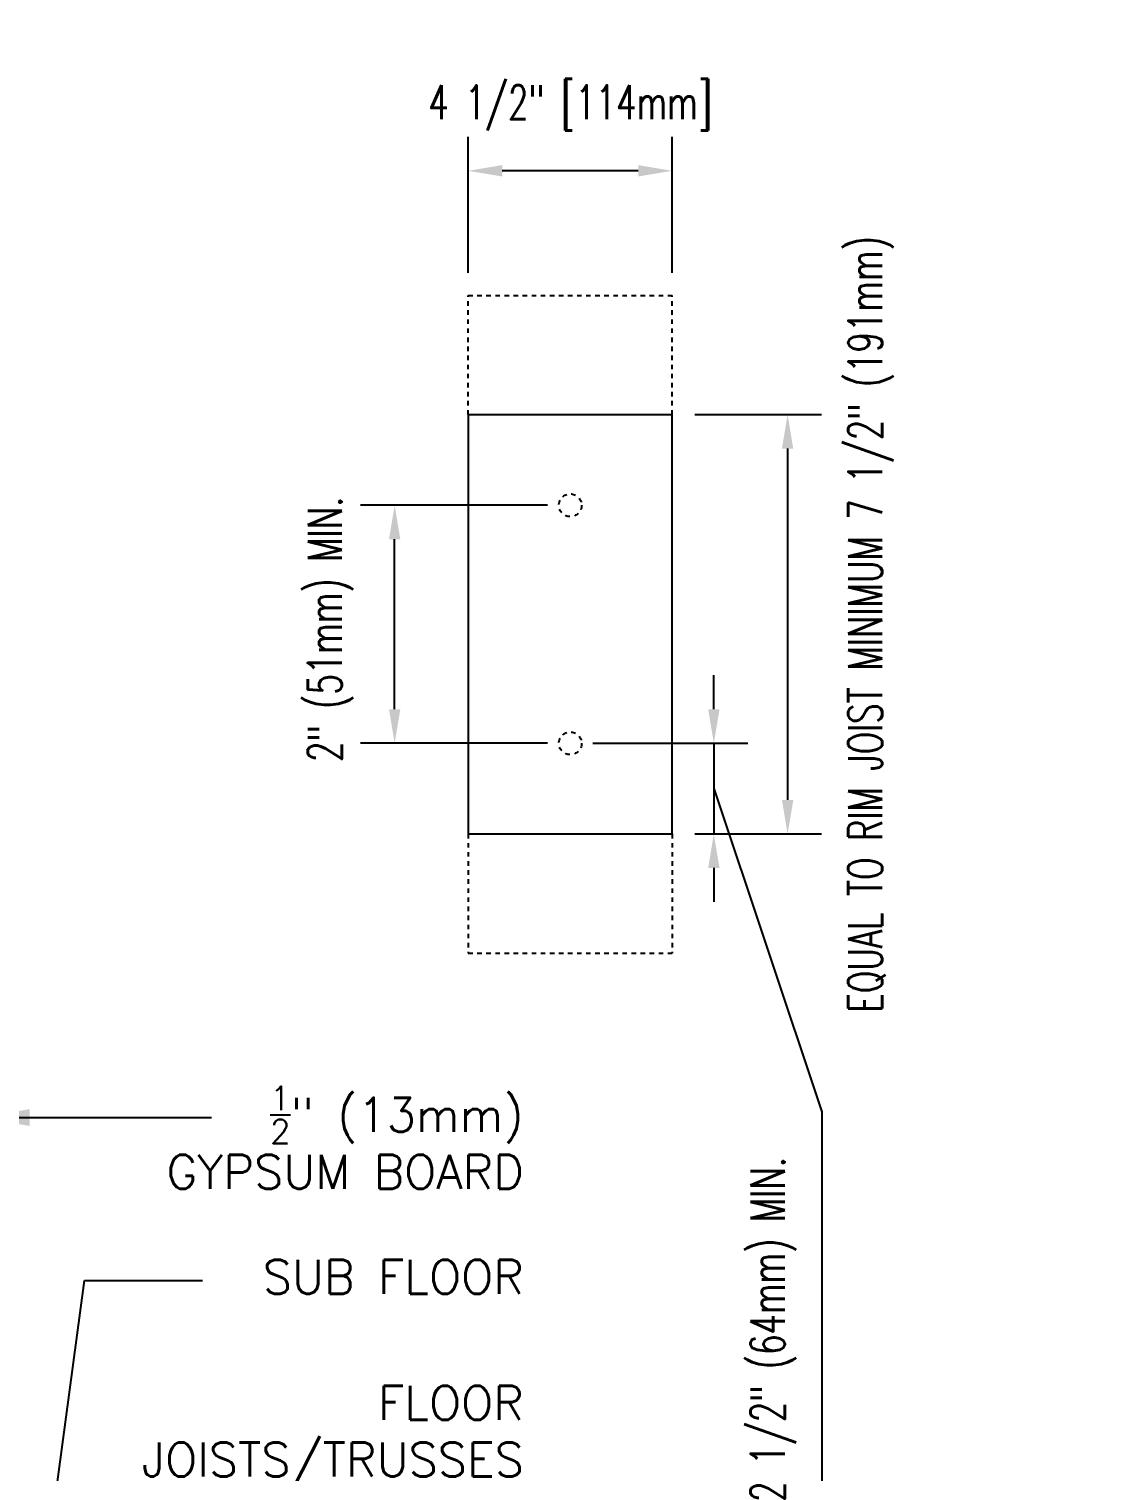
# Model space of a CAD drawing. Header units: inches. Extents: x 142.7 to 205, y -65.8 to 13.3.
# Drawn here: x 181.53 to 204.97, y -18.48 to 13.33 of the extents above; entities that cross this region are included whole.
import ezdxf

# ---------------------------------------------------------------- set-up
doc = ezdxf.new("R2010")
doc.units = ezdxf.units.IN
doc.header["$LTSCALE"] = 0.5
doc.header["$MEASUREMENT"] = 0
doc.linetypes.add('HIDDEN2', pattern=[0.1875, 0.125, -0.0625])
doc.layers.add('LINE9', color=9, linetype='Continuous')
doc.layers.add('TEXT', color=4, linetype='Continuous')
doc.styles.add('DIM', font='romans.shx', dxfattribs={"width": 0.7})
doc.styles.add('ROMANS', font='romans.shx', dxfattribs={"height": 1.125})
doc.dimstyles.new('ext_12', dxfattribs={"dimscale": 12, "dimtxt": 0.09375, "dimasz": 0.09375, "dimexe": 0.09375, "dimexo": 0.0625, "dimgap": 0.0625, "dimtad": 1, "dimdec": 1, "dimzin": 3, "dimdsep": 46, "dimlunit": 4, "dimtxsty": 'DIM', "dimcen": 0.09, "dimdle": 0.09375, "dimclrt": 4, "dimadec": 0, "dimazin": 0, "dimtfac": 1, "dimtdec": 1, "dimtmove": 2, "dimatfit": 3, "dimfxl": 1, "dimfrac": 2, "dimtolj": 1, "dimtzin": 0, "dimarcsym": 0})
doc.dimstyles.new('ext_8', dxfattribs={"dimscale": 8, "dimtxt": 0.09375, "dimasz": 0.09375, "dimexe": 0.09375, "dimexo": 0.0625, "dimgap": 0.0625, "dimtad": 1, "dimdec": 1, "dimzin": 3, "dimdsep": 46, "dimlunit": 4, "dimtxsty": 'DIM', "dimcen": 0.09, "dimdle": 0.09375, "dimclrt": 4, "dimadec": 0, "dimazin": 0, "dimtfac": 1, "dimtdec": 1, "dimtmove": 2, "dimatfit": 3, "dimfxl": 1, "dimfrac": 2, "dimtolj": 1, "dimtzin": 0, "dimarcsym": 0})

# ---------------------------------------------------------------- blocks, each defined once
blk = doc.blocks.new('*D3')
at = {"layer": 'Defpoints', "color": 0, "transparency": 16777216}
for p in [(191.211, 10.201), (191.211, 7.449), (195.711, 7.449)]:
    blk.add_point(p, dxfattribs=at)
at = {"layer": 'TEXT', "color": 0, "lineweight": -2, "transparency": 16777216}
for p, q in [((191.211, 7.949), (191.211, 10.951)), ((195.711, 7.949), (195.711, 10.951)), ((194.961, 10.201), (191.961, 10.201))]:
    blk.add_line(p, q, dxfattribs=at)
at = {"layer": 'TEXT', "color": 0, "transparency": 16777216}
for points in [[(191.961, 10.326), (191.961, 10.076), (191.211, 10.201)], [(194.961, 10.326), (194.961, 10.076), (195.711, 10.201)]]:
    blk.add_solid(points, dxfattribs=at)
at = {"layer": 'TEXT', "color": 4, "transparency": 16777216, "insert": (193.461, 11.587), "char_height": 0.75, "attachment_point": 5, "style": 'DIM'}
blk.add_mtext('\\A1;4 1/2" [114mm]', dxfattribs=at)
blk = doc.blocks.new('*D4')
at = {"layer": 'Defpoints', "color": 0, "transparency": 16777216}
for p in [(195.711, 4.824), (195.711, -4.426), (198.253, -4.426)]:
    blk.add_point(p, dxfattribs=at)
at = {"layer": 'TEXT', "color": 0, "lineweight": -2, "transparency": 16777216}
for p, q in [((196.211, 4.824), (199.003, 4.824)), ((198.253, 4.074), (198.253, -3.676)), ((196.211, -4.426), (199.003, -4.426))]:
    blk.add_line(p, q, dxfattribs=at)
at = {"layer": 'TEXT', "color": 0, "transparency": 16777216}
for points in [[(198.128, 4.074), (198.378, 4.074), (198.253, 4.824)], [(198.128, -3.676), (198.378, -3.676), (198.253, -4.426)]]:
    blk.add_solid(points, dxfattribs=at)
at = {"layer": 'TEXT', "color": 4, "transparency": 16777216, "insert": (200.09, 0.199), "char_height": 0.75, "attachment_point": 5, "rotation": 90, "style": 'DIM'}
blk.add_mtext('\\A1;EQUAL TO RIM JOIST MINIMUM 7 1/2" (191mm) ', dxfattribs=at)
blk = doc.blocks.new('*D5')
at = {"layer": 'Defpoints', "color": 0, "transparency": 16777216}
for p in [(189.59, 2.824), (193.461, 2.824), (193.461, -2.426)]:
    blk.add_point(p, dxfattribs=at)
at = {"layer": 'TEXT', "color": 0, "lineweight": -2, "transparency": 16777216}
for p, q in [((192.961, 2.824), (188.84, 2.824)), ((189.59, -1.676), (189.59, 2.074)), ((192.961, -2.426), (188.84, -2.426))]:
    blk.add_line(p, q, dxfattribs=at)
at = {"layer": 'TEXT', "color": 0, "transparency": 16777216}
for points in [[(189.465, 2.074), (189.715, 2.074), (189.59, 2.824)], [(189.465, -1.676), (189.715, -1.676), (189.59, -2.426)]]:
    blk.add_solid(points, dxfattribs=at)
at = {"layer": 'TEXT', "color": 4, "transparency": 16777216, "insert": (188.175, 0.089), "char_height": 0.75, "attachment_point": 5, "rotation": 90, "style": 'DIM'}
blk.add_mtext('\\A1;2" (51mm) MIN.', dxfattribs=at)
blk = doc.blocks.new('*D6')
at = {"layer": 'Defpoints', "color": 0, "transparency": 16777216}
for p in [(193.461, -2.426), (195.711, -4.426), (196.626, -4.426)]:
    blk.add_point(p, dxfattribs=at)
at = {"layer": 'TEXT', "color": 0, "lineweight": -2, "transparency": 16777216}
for p, q in [((196.626, -1.676), (196.626, -0.926)), ((193.961, -2.426), (197.376, -2.426)), ((196.626, -2.426), (196.626, -4.426)), ((196.626, -2.426), (196.626, -4.426)), ((196.626, -3.426), (199.009, -10.552)), ((196.211, -4.426), (197.376, -4.426)), ((196.626, -5.176), (196.626, -5.926)), ((199.009, -10.552), (199.009, -20.152))]:
    blk.add_line(p, q, dxfattribs=at)
at = {"layer": 'TEXT', "color": 0, "transparency": 16777216}
for points in [[(196.501, -1.676), (196.751, -1.676), (196.626, -2.426)], [(196.501, -5.176), (196.751, -5.176), (196.626, -4.426)]]:
    blk.add_solid(points, dxfattribs=at)
at = {"layer": 'TEXT', "color": 4, "transparency": 16777216, "insert": (197.938, -15.352), "char_height": 0.75, "attachment_point": 5, "rotation": 90, "style": 'DIM'}
blk.add_mtext('\\A1;2 1/2" (64mm) MIN.', dxfattribs=at)

msp = doc.modelspace()

# ---------------------------------------------------------------- linework, layer by layer
at = {"layer": 'LINE9', "linetype": 'HIDDEN2'}
for p, q in [((191.211, 7.449), (195.711, 7.449)), ((191.211, 4.824), (191.211, 7.449)), ((195.711, 4.824), (195.711, 7.449)), ((191.211, -4.426), (191.211, -7.051)), ((195.711, -4.426), (195.711, -7.051)), ((191.211, -7.051), (195.711, -7.051))]:
    msp.add_line(p, q, dxfattribs=at)
at = {"layer": 'LINE9'}
for p, q in [((191.211, 4.824), (191.211, -4.426)), ((191.211, 4.824), (195.711, 4.824)), ((195.711, -4.426), (195.711, 4.824)), ((191.211, -4.426), (195.711, -4.426))]:
    msp.add_line(p, q, dxfattribs=at)
at = {"layer": 'LINE9', "linetype": 'HIDDEN2'}
for centre in [(193.461, 2.824), (193.461, -2.426)]:
    msp.add_circle(centre, 0.25, dxfattribs=at)

# ---------------------------------------------------------------- texts
at = {"layer": 'TEXT', "char_height": 0.75, "attachment_point": 6, "style": 'ROMANS'}
for s, insert, width in [('\\A1;{\\H0.7x;\\S1/2;}" (13mm) GYPSUM BOARD', (192.437, -11.12), 10.5218), ('\\A1;{\\H1x;SUB FLOOR}', (192.437, -14.191), 11.43486), ('\\A1;FLOOR JOISTS/TRUSSES \\PAS SPECIFIED', (192.437, -18.224), 11.43486)]:
    msp.add_mtext(s, dxfattribs=dict(at, insert=insert, width=width))

# ---------------------------------------------------------------- dimensions: what is measured, and where the dimension line sits
at = {"layer": 'TEXT'}
dim = msp.add_linear_dim(base=(191.211, 10.201), p1=(195.711, 7.449), p2=(191.211, 7.449), dimstyle='ext_8', dxfattribs=at)
dim.commit()
dim.dimension.update_dxf_attribs({"geometry": '*D3', "text_midpoint": (193.461, 11.587), "dimtype": 160})
dim = msp.add_linear_dim(base=(198.253, -4.426), p1=(195.711, 4.824), p2=(195.711, -4.426), angle=90, text='EQUAL TO RIM JOIST MINIMUM 7 1/2" (191mm) ', dimstyle='ext_8', dxfattribs=at)
dim.commit()
dim.dimension.update_dxf_attribs({"geometry": '*D4', "text_midpoint": (200.09, 0.199), "dimtype": 160})
for base, p2, angle, text, override, picture, middle in [((189.59, 2.824), (193.461, 2.824), 90, '2" (51mm) MIN.', {"dimtmove": 2}, '*D5', (188.175, 0.089)), ((196.626, -4.426), (195.711, -4.426), 270, '2 1/2" (64mm) MIN.', {"dimtmove": 1}, '*D6', (199.009, -11.052))]:
    dim = msp.add_linear_dim(base=base, p1=(193.461, -2.426), p2=p2, angle=angle, text=text, dimstyle='ext_8', override=override, dxfattribs=at)
    dim.commit()
    dim.dimension.update_dxf_attribs({"geometry": picture, "text_midpoint": middle, "dimtype": 160})

# ---------------------------------------------------------------- leaders
for points in [[(180.419, -10.68), (185.553, -10.68)], [(181.84, -21.092), (182.754, -14.274), (185.355, -14.274)]]:
    msp.add_leader(points, dimstyle='ext_12', override={"dimgap": 0.0625, "dimtad": 0}, dxfattribs=at)

doc.saveas('drawing.dxf')
